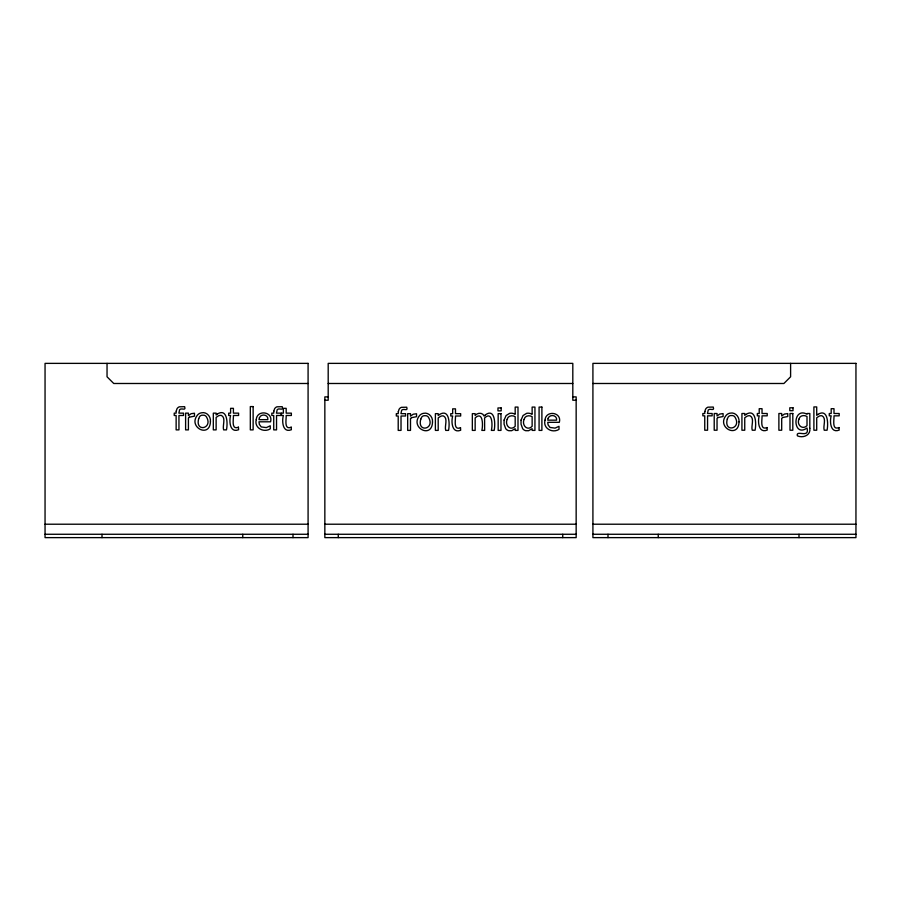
<?xml version="1.0" encoding="UTF-8"?>
<svg xmlns="http://www.w3.org/2000/svg" width="901" height="901" viewBox="0 0 901 901"><rect width="100%" height="100%" fill="white"/><g stroke="black" fill="none" stroke-linecap="round" stroke-linejoin="round"><path stroke-width="1.35" d="M308.086 383.488L113.74 383.488L107.039 376.787L107.039 363.373M328.189 383.488L572.811 383.488M592.914 383.488L783.904 383.488L790.605 376.787L790.605 363.373M328.189 396.89L324.844 396.89L324.844 537.627L576.156 537.627L576.156 396.89L572.811 396.89M324.844 400.235L328.189 400.235L328.189 363.373L572.811 363.373L572.811 400.235L576.156 400.235M45.05 524.213L308.086 524.213M324.844 524.213L576.156 524.213M592.914 524.213L855.95 524.213M45.05 534.27L308.086 534.27M324.844 534.27L576.156 534.27M592.914 534.27L855.95 534.27M798.996 534.27L798.996 537.627M658.237 534.27L658.237 537.627M607.995 534.27L607.995 537.627M562.742 534.27L562.742 537.627M338.258 534.27L338.258 537.627M293.005 534.27L293.005 537.627M242.763 534.27L242.763 537.627M102.004 534.27L102.004 537.627M809.819 428.324C810.9 435.374 802.949 438.337 797.385 435.847C795.538 429.281 809.886 438.99 807.003 428.02C792.531 438.314 792.047 406.205 807.003 414.223L807.172 413.503L809.819 413.503L809.819 428.324M176.224 411.171L176.134 413.142L174.231 413.142L174.231 415.485L176.134 415.485L176.134 429.878L178.95 429.878L178.95 415.485L183.522 415.485L183.522 413.142L178.86 413.142L179.626 409.673C181.439 407.455 186.259 411.419 184.649 406.689L179.355 406.813A4.55 4.55 0 0 0 176.956 408.874L176.224 411.171M210.429 421.522C209.967 438.719 187.521 427.142 197.533 415.001A6.667 6.667 0 0 1 201.362 412.827C206.566 411.509 210.992 416.499 210.429 421.522M273.814 411.171L273.724 413.142L271.82 413.142L271.82 415.485L273.724 415.485L273.724 429.878L276.539 429.878L276.539 415.485L281.101 415.485L281.101 413.142L276.449 413.142L277.204 409.673C279.017 407.455 283.849 411.419 282.227 406.689L276.945 406.813A4.55 4.55 0 0 0 274.535 408.874L273.814 411.171M398.31 411.689L398.208 413.66L396.316 413.66L396.316 416.003L398.208 416.003L398.208 430.396L401.024 430.396L401.024 416.003L405.596 416.003L405.596 413.66L400.945 413.66L401.7 410.192C403.513 407.973 408.344 411.937 406.723 407.207L401.429 407.331A4.55 4.55 0 0 0 399.03 409.392L398.31 411.689M432.503 422.04C432.041 439.226 409.606 427.66 419.607 415.519A6.667 6.667 0 0 1 423.436 413.345C428.639 412.016 433.066 417.017 432.503 422.04M704.841 411.52L704.751 413.503L702.848 413.503L702.848 415.834L704.751 415.834L704.751 430.227L707.567 430.227L707.567 415.834L712.139 415.834L712.139 413.503L707.476 413.503L708.231 410.034C710.044 407.815 714.876 411.768 713.254 407.049L707.972 407.173A4.55 4.55 0 0 0 705.562 409.223L704.841 411.52M739.034 421.871C738.572 439.069 716.137 427.491 726.15 415.361A6.667 6.667 0 0 1 729.979 413.176C735.171 411.858 739.608 416.859 739.034 421.871M256.256 419.663C253.969 427.93 263.723 433.043 270.266 428.853L270.266 425.79L266.324 427.603L261.256 426.939L259.353 424.382L258.981 421.803L270.57 421.803C273.408 411.419 256.774 409.403 256.256 419.663M504.098 420.103L504.076 424.146L505.686 428.628A5.372 5.372 0 0 0 508.862 430.712L511.678 430.701L515.181 428.685L515.181 430.396L517.996 430.396L517.996 407.083L515.181 407.083L515.181 414.336A7.602 7.602 0 0 0 509.639 413.356L506.103 415.53L504.098 420.103M521.06 420.103L521.026 424.146L522.636 428.628A5.372 5.372 0 0 0 525.812 430.712L528.628 430.701L532.131 428.685L532.131 430.396L534.946 430.396L534.946 407.083L532.131 407.083L532.131 414.336A7.602 7.602 0 0 0 526.589 413.356L523.053 415.53L521.06 420.103M545.015 420.181C542.729 428.448 552.482 433.561 559.014 429.372L559.014 426.308L555.084 428.121L550.015 427.457L548.112 424.9L547.74 422.321L559.33 422.321C562.168 411.937 545.533 409.921 545.015 420.181M198.682 418.683C194.864 432.84 213.627 428.572 206.329 416.69A3.784 3.784 0 0 0 203.998 415.203L201.925 415.203A3.818 3.818 0 0 0 199.571 416.69L198.682 418.683M420.756 419.202C416.938 433.347 435.712 429.079 428.414 417.208A3.784 3.784 0 0 0 426.072 415.721L423.999 415.721A3.818 3.818 0 0 0 421.645 417.208L420.756 419.202M727.287 419.044C723.469 433.19 742.244 428.921 734.946 417.039A3.784 3.784 0 0 0 732.603 415.564L730.542 415.564A3.818 3.818 0 0 0 728.188 417.039L727.287 419.044M507.173 419.382C504.526 424.979 510.36 431.455 515.181 426.319L515.181 416.679C512.354 414.91 507.804 415.676 507.173 419.382M524.123 419.382C521.476 424.979 527.322 431.455 532.131 426.319L532.131 416.679C529.304 414.91 524.765 415.676 524.123 419.382M798.996 419.055C796.383 424.641 802.34 430.295 807.003 425.689L807.003 416.51C804.233 414.764 799.705 415.384 798.996 419.055M259.398 417.782L258.981 419.652L267.834 419.652C268.644 414.505 261.008 413.322 259.398 417.782M548.157 418.301L547.74 420.159L556.593 420.159C557.404 415.023 549.756 413.841 548.157 418.301M485.369 414.843L484.119 416.093C482.733 412.23 477.339 412.59 475.154 415.519L475.154 413.66L472.338 413.66L472.338 430.396L475.154 430.396L475.154 417.906C483.218 410.462 483.071 426.094 481.832 430.396L484.648 430.396L484.592 417.951C492.656 410.394 492.622 426.038 491.338 430.396L494.153 430.396C495.336 425.351 495.539 407.579 485.369 414.843M189.458 417.14L188.422 417.996L188.422 429.878L185.606 429.878L185.606 413.142L188.422 413.142L188.422 415.631L191.113 413.705L194.47 413.232L194.47 416.172L189.458 417.14M411.532 417.659L410.496 418.514L410.496 430.396L407.68 430.396L407.68 413.66L410.496 413.66L410.496 416.149L413.187 414.223L416.544 413.75L416.544 416.69L411.532 417.659M718.063 417.501L717.038 418.357L717.038 430.227L714.211 430.227L714.211 413.503L717.038 413.503L717.038 415.992L719.719 414.066L723.086 413.593L723.086 416.521L718.063 417.501M782.732 417.501L781.696 418.357L781.696 430.227L778.881 430.227L778.881 413.503L781.696 413.503L781.696 415.992L784.377 414.066L787.744 413.593L787.744 416.521L782.732 417.501M217.378 414.01L216.127 415.001L216.127 413.142L213.312 413.142L213.312 429.878L216.127 429.878L216.127 417.388L218.312 415.924A4.798 4.798 0 0 1 221.421 415.44C226.241 417.895 222.209 425.869 223.651 429.878L226.466 429.878C227.694 424.348 227.784 407.657 217.378 414.01M439.451 414.528L438.201 415.519L438.201 413.66L435.386 413.66L435.386 430.396L438.201 430.396L438.201 417.906L440.386 416.442A4.798 4.798 0 0 1 443.495 415.958C448.315 418.402 444.283 426.387 445.725 430.396L448.54 430.396C449.768 424.867 449.858 408.176 439.451 414.528M745.994 414.37L744.744 415.361L744.744 413.503L741.928 413.503L741.928 430.227L744.744 430.227L744.744 417.737L746.918 416.285A4.798 4.798 0 0 1 750.037 415.789C754.847 418.244 750.826 426.218 752.256 430.227L755.072 430.227C756.311 424.698 756.401 408.018 745.994 414.37M817.962 414.37L816.711 415.361L816.711 406.925L813.896 406.925L813.896 430.227L816.711 430.227L816.711 417.737L818.896 416.285A4.798 4.798 0 0 1 822.005 415.789C826.825 418.244 822.793 426.218 824.235 430.227L827.05 430.227C828.278 424.698 828.368 408.018 817.962 414.37M238.427 427.198C231.016 430.374 233.686 419.033 233.415 415.485L238.596 415.485L238.596 413.142L233.415 413.142L233.415 408.333L230.6 408.333L230.6 413.142L228.696 413.142L228.696 415.485L230.6 415.485C229 421.026 229.755 433.291 238.596 429.732L238.427 427.198M291.203 427.198C283.781 430.374 286.45 419.033 286.18 415.485L291.361 415.485L291.361 413.142L286.18 413.142L286.18 408.333L283.364 408.333L283.364 413.142L281.461 413.142L281.461 415.485L283.364 415.485C281.776 421.026 282.52 433.291 291.361 429.732L291.203 427.198M460.512 427.716C453.09 430.881 455.76 419.551 455.489 416.003L460.67 416.003L460.67 413.66L455.489 413.66L455.489 408.851L452.674 408.851L452.674 413.66L450.77 413.66L450.77 416.003L452.674 416.003C451.086 421.544 451.829 433.809 460.67 430.239L460.512 427.716M767.044 427.547C759.633 430.723 762.302 419.382 762.032 415.834L767.213 415.834L767.213 413.503L762.032 413.503L762.032 408.694L759.216 408.694L759.216 413.503L757.313 413.503L757.313 415.834L759.216 415.834C757.617 421.386 758.36 433.64 767.213 430.081L767.044 427.547M839.011 427.547C831.6 430.723 834.27 419.382 833.999 415.834L839.18 415.834L839.18 413.503L833.999 413.503L833.999 408.694L831.184 408.694L831.184 413.503L829.28 413.503L829.28 415.834L831.184 415.834C829.584 421.386 830.328 433.64 839.18 430.081L839.011 427.547M308.086 363.373L45.05 363.373L45.05 537.627L308.086 537.627L308.086 363.373M855.95 363.373L592.914 363.373L592.914 537.627L855.95 537.627L855.95 363.373M253.136 406.576L250.32 406.576L250.32 429.878L253.136 429.878L253.136 406.576M541.895 407.083L539.08 407.083L539.08 430.396L541.895 430.396L541.895 407.083M501.17 407.939L497.971 407.939L497.971 410.867L501.17 410.867L501.17 407.939M793.004 407.781L789.794 407.781L789.794 410.698L793.004 410.698L793.004 407.781M792.812 413.503L789.997 413.503L789.997 430.227L792.812 430.227L792.812 413.503M500.979 413.66L498.163 413.66L498.163 430.396L500.979 430.396L500.979 413.66"/></g></svg>
